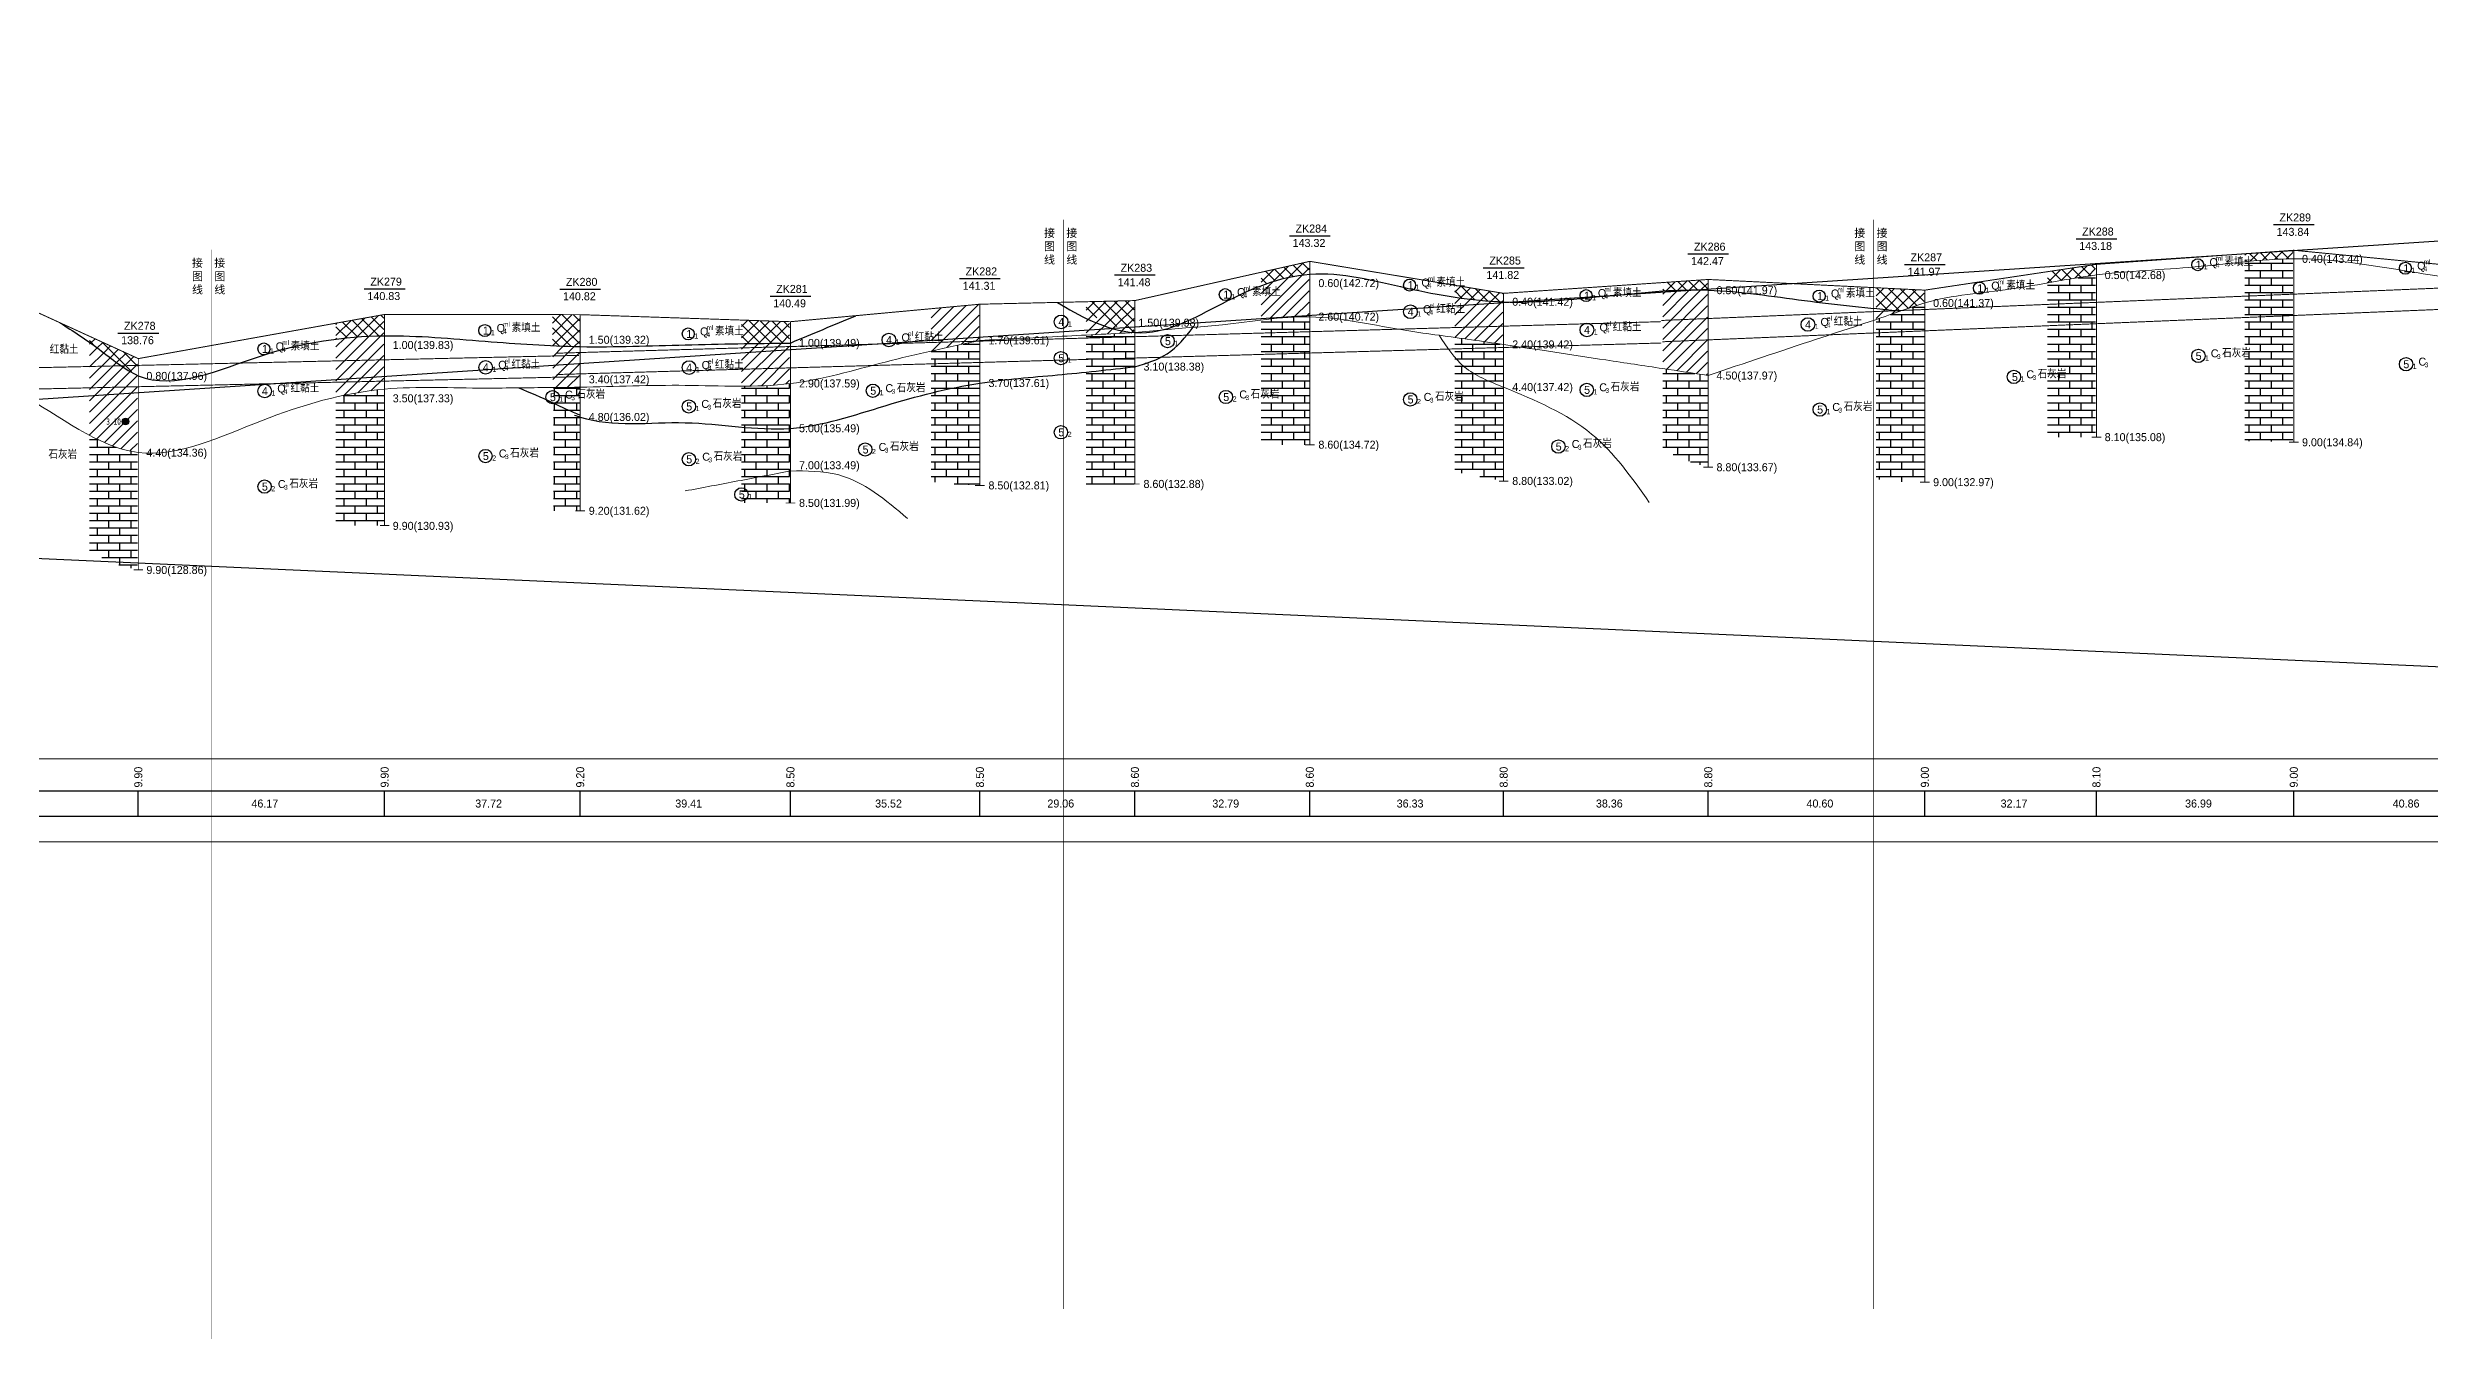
# Model space of a CAD drawing. Header units: inches. Extents: x -205 to 12199, y -11610 to -150.
# Drawn here: x 3138 to 3882, y -9438 to -9034 of the extents above; entities that cross this region are included whole.
import ezdxf

# ---------------------------------------------------------------- set-up
doc = ezdxf.new("R2010")
doc.units = ezdxf.units.IN
doc.header["$MEASUREMENT"] = 0
for name, pattern in [('ACAD_ISO03W100', [30, 12, -18]), ('ACAD_ISO05W100', [34, 24, -3, 0.5, -3, 0.5, -3]), ('ACAD_ISO12W100', [21, 12, -3, 0, -3, 0, -3])]:
    doc.linetypes.add(name, pattern=pattern)
for name, color, linetype in [('GiCAD_PouMian', 7, 'Continuous'), ('GICAD_QUYANG', 7, 'Continuous'), ('地质-图框', 7, 'Continuous'), ('地质-地层符号', 3, 'Continuous'), ('地质-地层线', 7, 'Continuous'), ('地质-地面线', 7, 'Continuous'), ('地质-填充花纹', 4, 'Continuous'), ('地质-文字', 7, 'Continuous'), ('地质-标注栏', 7, 'Continuous'), ('地质-钻孔', 7, 'Continuous'), ('挡墙底', 7, 'Continuous'), ('管底', 7, 'Continuous'), ('红线', 1, 'ACAD_ISO05W100')]:
    doc.layers.add(name, color=color, linetype=linetype)
doc.styles.add('LZ_PMT_LINE', font='', dxfattribs={"height": 2})
doc.styles.get("Standard").update_dxf_attribs({"font": ''})
doc.styles.add('地层编号', font='Comfont.shx', dxfattribs={"width": 0.7, "height": 2.5, "bigfont": 'Hztxt12a.shx'})
doc.styles.add('层底标注', font='Comfont.shx', dxfattribs={"width": 0.7, "height": 2.5, "bigfont": 'Hztxt12a.shx'})
doc.styles.add('岩土名称', font='Comfont.shx', dxfattribs={"width": 0.7, "height": 2.5, "bigfont": 'Hztxt12a.shx'})
doc.styles.add('时代', font='Comfont.shx', dxfattribs={"width": 0.7, "height": 2.5, "bigfont": 'Hztxt12a.shx'})
doc.styles.add('标注栏数据', font='Comfont.shx', dxfattribs={"width": 0.7, "height": 2.5, "bigfont": 'Hztxt12a.shx'})
doc.styles.add('钻孔标注', font='Comfont.shx', dxfattribs={"width": 0.7, "height": 2.5, "bigfont": 'Hztxt12a.shx'})
doc.styles.get('LZ_PMT_LINE').set_extended_font_data('SimSun')
doc.styles.get('Standard').set_extended_font_data('SimSun')
doc.linetypes.add('bzhjcx', pattern='A,0.001,[2,XX1.shx,S=1,R=0,X=1,Y=0],-2', length=2.001)
doc.linetypes.add('swx', pattern='A,7,-1.5,["●",LZ_PMT_LINE,S=0.05,R=0,X=0,Y=0],-1.5', length=10)
pattern_1 = [(0, (-5883.593, -12402.1654), (0, 2.3), []), (90, (-5883.593, -12402.1654), (-3.5, 2.3), [2.3, -2.3])]
pattern_2 = [(45, (-5883.593, -12402.1654), (-1.76776695, 1.76776695), [])]
pattern_3 = [(45, (-5883.593, -12402.1654), (-1.76776695, 1.76776695), []), (135, (-5883.593, -12402.1654), (-1.76776695, -1.76776695), [])]
pattern_4 = [(0, (-5975.3691, -12402.1635), (0, 2.3), []), (90, (-5975.369, -12402.1635), (-3.5, 2.3), [2.3, -2.3])]
pattern_5 = [(45, (-5975.369, -12402.1635), (-1.76776695, 1.76776695), [])]
pattern_6 = [(45, (-5975.369, -12402.1635), (-1.76776695, 1.76776695), []), (135, (-5975.369, -12402.1635), (-1.76776695, -1.76776695), [])]
pattern_7 = [(0, (-6065.3691, -12402.1635), (0, 2.3), []), (90, (-6065.369, -12402.1635), (-3.5, 2.3), [2.3, -2.3])]
pattern_8 = [(45, (-6065.369, -12402.1635), (-1.76776695, 1.76776695), [])]
pattern_9 = [(45, (-6065.369, -12402.1635), (-1.76776695, 1.76776695), []), (135, (-6065.369, -12402.1635), (-1.76776695, -1.76776695), [])]

# ---------------------------------------------------------------- blocks, each defined once
blk = doc.blocks.new('gkqy_yuan.dwg不标')
at = {"layer": 'GiCAD_PouMian'}
h = blk.add_hatch(color=7, dxfattribs=at)
edge = h.paths.add_edge_path()
edge.add_arc((0, 0), 1, 0, 360)
at = {"layer": 'GICAD_QUYANG', "color": 7}
blk.add_circle((0, 0), 1, dxfattribs=at)

msp = doc.modelspace()

# ---------------------------------------------------------------- hatches: boundary and pattern name
at = {"layer": '地质-填充花纹', "linetype": 'Continuous'}
h = msp.add_hatch(dxfattribs=at)
h.set_pattern_fill('GKSTT', scale=0.5, style=0, pattern_type=2)
h.set_pattern_definition(pattern_9)
h.paths.add_polyline_path([(3839.3214, -9100.33283), (3833.63115, -9100.50558), (3828.64325, -9100.85059), (3824.3214, -9101.25181), (3824.3214, -9098.74693), (3839.3214, -9097.67643)])
h = msp.add_hatch(dxfattribs=at)
h.set_pattern_fill('GKSHY', scale=0.5, style=0, pattern_type=2)
h.set_pattern_definition(pattern_7)
h.paths.add_polyline_path([(3839.3214, -9157.64817), (3834.43952, -9157.4449), (3829.30025, -9157.34102), (3824.3214, -9157.2612), (3824.3214, -9101.25181), (3828.64325, -9100.85059), (3833.63115, -9100.50558), (3839.3214, -9100.33283)])
h = msp.add_hatch(dxfattribs=at)
h.set_pattern_fill('GKSTT', scale=0.5, style=0, pattern_type=2)
h.set_pattern_definition(pattern_6)
h.paths.add_polyline_path([(3531.90489, -9105.16753), (3523.27398, -9106.62977), (3518.49857, -9108.10682), (3516.90489, -9108.72882), (3516.90489, -9104.54854), (3531.90489, -9101.18129)])
h = msp.add_hatch(dxfattribs=at)
h.set_pattern_fill('GKNXT', scale=0.5, style=0, pattern_type=2)
h.set_pattern_definition(pattern_5)
h.paths.add_polyline_path([(3531.90489, -9118.46578), (3524.70358, -9118.67533), (3519.72431, -9119.1271), (3516.90489, -9119.46017), (3516.90489, -9108.72882), (3518.49857, -9108.10682), (3523.27398, -9106.62977), (3531.90489, -9105.16753)])
h = msp.add_hatch(dxfattribs=at)
h.set_pattern_fill('GKSTT', scale=0.5, style=0, pattern_type=2)
h.set_pattern_definition(pattern_9)
h.paths.add_polyline_path([(3656.39501, -9110.12574), (3647.41478, -9110.14474), (3642.42063, -9110.38355), (3642.42063, -9107.75596), (3656.39501, -9106.80883)])
h = msp.add_hatch(dxfattribs=at)
h.set_pattern_fill('GKSTT', scale=0.5, style=0, pattern_type=2)
h.set_pattern_definition(pattern_9)
h.paths.add_polyline_path([(3777.66811, -9105.42917), (3770.83565, -9106.44677), (3765.90756, -9107.29159), (3762.66811, -9107.86414), (3762.66811, -9104.35321), (3777.66811, -9102.09622)])
h = msp.add_hatch(dxfattribs=at)
h.set_pattern_fill('GKSHY', scale=0.5, style=0, pattern_type=2)
h.set_pattern_definition(pattern_7)
h.paths.add_polyline_path([(3777.66811, -9156.05861), (3762.66811, -9156.05861), (3762.66811, -9107.86414), (3765.90756, -9107.29159), (3770.83565, -9106.44677), (3777.66811, -9105.42917)])
h = msp.add_hatch(dxfattribs=at)
h.set_pattern_fill('GKNXT', scale=0.5, style=0, pattern_type=2)
h.set_pattern_definition(pattern_5)
h.paths.add_polyline_path([(3428.82881, -9125.91183), (3423.84047, -9126.97453), (3418.95286, -9128.02868), (3414.07038, -9129.10632), (3413.82881, -9129.16145), (3413.82881, -9115.93358), (3428.82881, -9114.54832)])
h = msp.add_hatch(dxfattribs=at)
h.set_pattern_fill('GKSTT', scale=0.5, style=0, pattern_type=2)
h.set_pattern_definition(pattern_6)
h.paths.add_polyline_path([(3477.26062, -9123.30597), (3469.93465, -9120.78728), (3465.40267, -9118.67525), (3462.26062, -9117.39794), (3462.26062, -9113.74877), (3477.26062, -9113.39776)])
h = msp.add_hatch(dxfattribs=at)
h.set_pattern_fill('GKSTT', scale=0.5, style=0, pattern_type=2)
h.set_pattern_definition(pattern_6)
h.paths.add_polyline_path([(3592.45966, -9111.08389), (3592.45966, -9113.77685), (3587.09128, -9113.45502), (3582.11745, -9112.94703), (3577.45966, -9112.30885), (3577.45966, -9108.60679)])
h = msp.add_hatch(dxfattribs=at)
h.set_pattern_fill('GKNXT', scale=0.5, style=0, pattern_type=2)
h.set_pattern_definition(pattern_5)
h.paths.add_polyline_path([(3582.11745, -9112.94703), (3587.09128, -9113.45502), (3592.45966, -9113.77685), (3592.45966, -9127.08837), (3587.37641, -9126.34016), (3582.42803, -9125.62351), (3577.47761, -9124.92116), (3577.45966, -9124.91868), (3577.45966, -9112.30885)])
h = msp.add_hatch(dxfattribs=at)
h.set_pattern_fill('GKNXT', scale=0.5, style=0, pattern_type=2)
h.set_pattern_definition(pattern_8)
h.paths.add_polyline_path([(3656.39501, -9136.75418), (3647.36463, -9135.3924), (3642.42063, -9134.64614), (3642.42063, -9110.38355), (3647.41478, -9110.14474), (3656.39501, -9110.12574)])
h = msp.add_hatch(dxfattribs=at)
h.set_pattern_fill('GKSTT', scale=0.5, style=0, pattern_type=2)
h.set_pattern_definition(pattern_9)
h.paths.add_polyline_path([(3724.05727, -9110.1129), (3724.05727, -9114.20896), (3716.78924, -9116.64373), (3711.56467, -9116.13184), (3709.05727, -9115.88149), (3709.05727, -9109.37393)])
h = msp.add_hatch(dxfattribs=at)
h.set_pattern_fill('GKSHY', scale=0.5, style=0, pattern_type=2)
h.set_pattern_definition(pattern_7)
h.paths.add_polyline_path([(3724.05727, -9170.12521), (3718.14941, -9170.12521), (3713.06069, -9169.64261), (3709.05727, -9169.15953), (3709.05727, -9119.31131), (3709.46333, -9119.17497), (3716.78924, -9116.64373), (3724.05727, -9114.20896)])
h = msp.add_hatch(dxfattribs=at)
h.set_pattern_fill('GKSTT', scale=0.5, style=0, pattern_type=2)
h.set_pattern_definition(pattern_3)
h.paths.add_polyline_path([(3242.85006, -9124.40473), (3233.97732, -9124.79435), (3229.00115, -9125.27857), (3227.85006, -9125.43666), (3227.85006, -9120.46174), (3242.85006, -9117.77192)])
h = msp.add_hatch(dxfattribs=at)
h.set_pattern_fill('GKSTT', scale=0.5, style=0, pattern_type=2)
h.set_pattern_definition(pattern_6)
h.paths.add_polyline_path([(3303.9467, -9117.79157), (3303.9467, -9127.78743), (3295.57203, -9127.76049), (3295.57203, -9117.78996)])
h = msp.add_hatch(dxfattribs=at)
h.set_pattern_fill('GKSTT', scale=0.5, style=0, pattern_type=2)
h.set_pattern_definition(pattern_6)
h.paths.add_polyline_path([(3369.63443, -9119.98348), (3369.63443, -9126.66176), (3362.03606, -9126.76017), (3357.03656, -9126.83055), (3354.63443, -9126.86828), (3354.63443, -9119.4811)])
h = msp.add_hatch(dxfattribs=at)
h.set_pattern_fill('GKNXT', scale=0.5, style=0, pattern_type=2)
h.set_pattern_definition(pattern_5)
h.paths.add_polyline_path([(3465.40267, -9118.67525), (3469.93465, -9120.78728), (3477.26062, -9123.30597), (3477.26062, -9123.40465), (3468.2753, -9123.86227), (3463.28177, -9124.1166), (3462.26062, -9124.16861), (3462.26062, -9117.39794)])
h = msp.add_hatch(dxfattribs=at)
h.set_pattern_fill('GKSHY', scale=0.5, style=0, pattern_type=2)
h.set_pattern_definition(pattern_4)
h.paths.add_polyline_path([(3531.90489, -9158.45851), (3516.90489, -9158.45851), (3516.90489, -9119.46017), (3519.72431, -9119.1271), (3524.70358, -9118.67533), (3531.90489, -9118.46578)])
h = msp.add_hatch(dxfattribs=at)
h.set_pattern_fill('GKNXT', scale=0.5, style=0, pattern_type=2)
h.set_pattern_definition(pattern_8)
h.paths.add_polyline_path([(3711.56467, -9116.13184), (3716.78924, -9116.64373), (3709.46333, -9119.17497), (3709.05727, -9119.31131), (3709.05727, -9115.88149)])
h = msp.add_hatch(dxfattribs=at)
h.set_pattern_fill('GKSTT', scale=0.5, style=0, pattern_type=2)
h.set_pattern_definition(pattern_3)
h.paths.add_polyline_path([(3165.89289, -9131.41266), (3165.89289, -9136.7031), (3157.84736, -9131.63855), (3153.88991, -9128.58269), (3150.89289, -9126.50464), (3150.89289, -9124.54357)])
h = msp.add_hatch(dxfattribs=at)
h.set_pattern_fill('GKNXT', scale=0.5, style=0, pattern_type=2)
h.set_pattern_definition(pattern_2)
h.paths.add_polyline_path([(3153.88991, -9128.58269), (3157.84736, -9131.63855), (3165.89289, -9136.7031), (3165.89289, -9160.80402), (3160.01265, -9159.47618), (3155.34746, -9157.6838), (3150.89289, -9155.50028), (3150.89289, -9126.50464)])
h = msp.add_hatch(dxfattribs=at)
h.set_pattern_fill('GKNXT', scale=0.5, style=0, pattern_type=2)
h.set_pattern_definition(pattern_2)
h.paths.add_polyline_path([(3242.85006, -9141.09501), (3233.33014, -9142.4119), (3228.43363, -9143.42223), (3227.85006, -9143.56701), (3227.85006, -9125.43666), (3229.00115, -9125.27857), (3233.97732, -9124.79435), (3242.85006, -9124.40473)])
h = msp.add_hatch(dxfattribs=at)
h.set_pattern_fill('GKNXT', scale=0.5, style=0, pattern_type=2)
h.set_pattern_definition(pattern_5)
h.paths.add_polyline_path([(3303.9467, -9127.78743), (3303.9467, -9140.46239), (3295.60906, -9140.48611), (3295.60906, -9127.76049)])
h = msp.add_hatch(dxfattribs=at)
h.set_pattern_fill('GKNXT', scale=0.5, style=0, pattern_type=2)
h.set_pattern_definition(pattern_5)
h.paths.add_polyline_path([(3369.63443, -9139.34603), (3362.03582, -9139.97957), (3357.0383, -9140.12943), (3354.63443, -9140.13475), (3354.63443, -9126.86828), (3357.03656, -9126.83055), (3362.03606, -9126.76017), (3369.63443, -9126.66176)])
h = msp.add_hatch(dxfattribs=at)
h.set_pattern_fill('GKSHY', scale=0.5, style=0, pattern_type=2)
h.set_pattern_definition(pattern_4)
h.paths.add_polyline_path([(3428.82881, -9139.23505), (3423.70402, -9140.11954), (3418.80624, -9141.12455), (3413.93677, -9142.25899), (3413.82881, -9142.28676), (3413.82881, -9129.16145), (3414.07038, -9129.10632), (3418.95286, -9128.02868), (3423.84047, -9126.97453), (3428.82881, -9125.91183)])
h = msp.add_hatch(dxfattribs=at)
h.set_pattern_fill('GKSHY', scale=0.5, style=0, pattern_type=2)
h.set_pattern_definition(pattern_4)
h.paths.add_polyline_path([(3477.26062, -9134.08654), (3468.21657, -9135.098), (3463.24543, -9135.63437), (3462.26062, -9135.73573), (3462.26062, -9124.16861), (3463.28177, -9124.1166), (3468.2753, -9123.86227), (3477.26062, -9123.40465)])
h = msp.add_hatch(dxfattribs=at)
h.set_pattern_fill('GKSHY', scale=0.5, style=0, pattern_type=2)
h.set_pattern_definition(pattern_4)
h.paths.add_polyline_path([(3577.47761, -9124.92116), (3582.42803, -9125.62351), (3587.37641, -9126.34016), (3592.45966, -9127.08837), (3592.45966, -9140.25759), (3586.51454, -9135.47961), (3582.6172, -9132.34739), (3577.45966, -9128.20239), (3577.45966, -9124.91868)])
h = msp.add_hatch(dxfattribs=at)
h.set_pattern_fill('GKSHY', scale=0.5, style=0, pattern_type=2)
h.set_pattern_definition(pattern_4)
h.paths.add_polyline_path([(3582.6172, -9132.34739), (3586.51454, -9135.47961), (3592.45966, -9140.25759), (3592.45966, -9169.74355), (3587.66301, -9168.81711), (3582.61653, -9167.85451), (3577.57038, -9166.91611), (3577.45966, -9166.89632), (3577.45966, -9128.20239)])
h = msp.add_hatch(dxfattribs=at)
h.set_pattern_fill('GKSHY', scale=0.5, style=0, pattern_type=2)
h.set_pattern_definition(pattern_4)
h.paths.add_polyline_path([(3477.26062, -9170.72525), (3462.26062, -9170.72525), (3462.26062, -9135.73573), (3463.24543, -9135.63437), (3468.21657, -9135.098), (3477.26062, -9134.08654)])
h = msp.add_hatch(dxfattribs=at)
h.set_pattern_fill('GKSHY', scale=0.5, style=0, pattern_type=2)
h.set_pattern_definition(pattern_7)
h.paths.add_polyline_path([(3647.36463, -9135.3924), (3656.39501, -9136.75418), (3656.39501, -9165.38265), (3651.21971, -9163.81149), (3645.92197, -9161.59173), (3642.42063, -9160.00561), (3642.42063, -9134.64614)])
h = msp.add_hatch(dxfattribs=at)
h.set_pattern_fill('GKSHY', scale=0.5, style=0, pattern_type=2)
h.set_pattern_definition(pattern_1)
h.paths.add_polyline_path([(3242.85006, -9183.72709), (3227.85006, -9183.72709), (3227.85006, -9143.56701), (3228.43363, -9143.42223), (3233.33014, -9142.4119), (3242.85006, -9141.09501)])
h = msp.add_hatch(dxfattribs=at)
h.set_pattern_fill('GKSHY', scale=0.5, style=0, pattern_type=2)
h.set_pattern_definition(pattern_4)
h.paths.add_polyline_path([(3303.9467, -9149.70343), (3295.82606, -9149.16374), (3295.82606, -9140.48611), (3303.9467, -9140.46239)])
h = msp.add_hatch(dxfattribs=at)
h.set_pattern_fill('GKSHY', scale=0.5, style=0, pattern_type=2)
h.set_pattern_definition(pattern_4)
h.paths.add_polyline_path([(3369.63443, -9153.32826), (3361.96572, -9153.42253), (3356.97519, -9153.12051), (3354.63443, -9152.91125), (3354.63443, -9140.13475), (3357.0383, -9140.12943), (3362.03582, -9139.97957), (3369.63443, -9139.34603)])
h = msp.add_hatch(dxfattribs=at)
h.set_pattern_fill('GKSHY', scale=0.5, style=0, pattern_type=2)
h.set_pattern_definition(pattern_4)
h.paths.add_polyline_path([(3428.82881, -9171.17577), (3421.67808, -9170.71433), (3414.27971, -9170.05852), (3413.82881, -9170.02218), (3413.82881, -9142.28676), (3413.93677, -9142.25899), (3418.80624, -9141.12455), (3423.70402, -9140.11954), (3428.82881, -9139.23505)])
h = msp.add_hatch(dxfattribs=at)
h.set_pattern_fill('GKSHY', scale=0.5, style=0, pattern_type=2)
h.set_pattern_definition(pattern_4)
h.paths.add_polyline_path([(3303.9467, -9149.70343), (3303.9467, -9179.12517), (3295.86075, -9179.12517), (3295.86075, -9149.16374)])
h = msp.add_hatch(dxfattribs=at)
h.set_pattern_fill('GKSHY', scale=0.5, style=0, pattern_type=2)
h.set_pattern_definition(pattern_1)
h.paths.add_polyline_path([(3155.34746, -9157.6838), (3160.01265, -9159.47618), (3165.89289, -9160.80402), (3165.89289, -9197.47104), (3161.10144, -9196.39598), (3156.16614, -9194.42234), (3151.30095, -9191.89205), (3150.89289, -9191.65545), (3150.89289, -9155.50028)])
h = msp.add_hatch(dxfattribs=at)
h.set_pattern_fill('GKSHY', scale=0.5, style=0, pattern_type=2)
h.set_pattern_definition(pattern_4)
h.paths.add_polyline_path([(3356.97519, -9153.12051), (3361.96572, -9153.42253), (3369.63443, -9153.32826), (3369.63443, -9166.70596), (3363.28763, -9167.9105), (3358.37531, -9168.84279), (3354.63443, -9169.55276), (3354.63443, -9152.91125)])
h = msp.add_hatch(dxfattribs=at)
h.set_pattern_fill('GKSHY', scale=0.5, style=0, pattern_type=2)
h.set_pattern_definition(pattern_4)
h.paths.add_polyline_path([(3369.63443, -9176.65852), (3354.63443, -9176.65852), (3354.63443, -9169.55276), (3358.37531, -9168.84279), (3363.28763, -9167.9105), (3369.63443, -9166.70596)])

# ---------------------------------------------------------------- linework, layer by layer
at = {"layer": '地质-地层符号', "color": 7, "linetype": 'Continuous'}
for centre, major_axis in [((3809.55126, -9102.18061), (0, 1.875)), ((3563.34357, -9108.5607), (0, 1.875)), ((3741.37161, -9109.51744), (0, 1.875)), ((3874.42795, -9103.28056), (0, 1.875)), ((3505.74404, -9111.5274), (0, 1.875)), ((3563.59357, -9116.89403), (0, 2.125)), ((3618.47644, -9111.82714), (0, 1.875)), ((3691.28264, -9111.97814), (0, 1.875)), ((3274.40472, -9122.7646), (0, 1.875)), ((3337.95186, -9123.82737), (0, 1.875)), ((3454.456, -9120.06077), (0, 2.125)), ((3618.72644, -9122.54474), (0, 2.125)), ((3687.77362, -9120.8649), (0, 2.125)), ((3205.37781, -9128.50104), (0, 1.875)), ((3400.64291, -9125.69407), (0, 2.125)), ((3454.41434, -9131.3941), (0, 2.08333)), ((3487.73762, -9126.06921), (0, 2.08333)), ((3809.75959, -9130.68061), (0, 2.08333)), ((3274.65472, -9134.26049), (0, 2.125)), ((3338.20186, -9134.32737), (0, 2.125)), ((3752.12752, -9137.24179), (0, 2.08333)), ((3874.63629, -9133.28056), (0, 2.08333)), ((3205.62781, -9141.66771), (0, 2.125)), ((3295.57062, -9143.57925), (0, 2.08333)), ((3338.16019, -9146.49404), (0, 2.08333)), ((3395.66305, -9141.56504), (0, 2.08333)), ((3505.95238, -9143.5274), (0, 2.08333)), ((3563.5519, -9144.29984), (0, 2.08333)), ((3618.68477, -9141.2955), (0, 2.08333)), ((3454.41434, -9154.56077), (0, 2.08333)), ((3691.49097, -9147.44723), (0, 2.08333)), ((3274.61305, -9161.98016), (0, 2.08333)), ((3393.26255, -9159.93734), (0, 2.08333)), ((3609.81262, -9159.01894), (0, 2.08333)), ((3338.16019, -9162.99403), (0, 2.08333)), ((3205.58615, -9171.53872), (0, 2.08333)), ((3354.58212, -9173.98571), (0, 2.08333))]:
    msp.add_ellipse(centre, major_axis=major_axis, ratio=1, dxfattribs=at)
at = {"layer": '地质-地层线', "color": 7, "linetype": 'bzhjcx', "lineweight": 0}
for points, knots in [([(3656.64501, -9136.79188), (3667.91488, -9132.98446), (3687.95021, -9126.21571), (3710.56644, -9118.91705), (3730.30907, -9111.7739), (3751.25516, -9110.44116), (3779.04708, -9104.33082), (3808.77452, -9103.49398), (3840.68283, -9098.6421), (3873.61296, -9103.88966), (3906.23893, -9109.47667), (3937.31053, -9103.85351), (3962.17954, -9099.54257), (3977.25505, -9100.33921), (3982.42063, -9100.82204)], [0, 0, 0, 0, 35.678981727, 63.429300848, 71.357963454, 98.516723318, 125.675483181, 156.606048568, 187.536613955, 221.779961817, 256.02330968, 285.888306808, 315.753303936, 331.300129219, 331.300129219, 331.300129219, 331.300129219]), ([(2964.1967, -9142.33011), (2982.56801, -9141.19648), (3024.97833, -9135.20034), (3079.57851, -9113.27473), (3112.97522, -9135.10594), (3137.6551, -9145.90963), (3164.83608, -9168.99413), (3204.96391, -9149.6015), (3239.99387, -9139.33501), (3267.57444, -9140.95409), (3287.90829, -9140.58682), (3297.80456, -9140.57893), (3304.1967, -9140.48799)], [259.706679112, 259.706679112, 259.706679112, 259.706679112, 315.580443462, 389.093979328, 416.429316662, 430.09698533, 471.099991332, 510.831744166, 550.563497, 582.001279743, 592.480540657, 611.662289541, 611.662289541, 611.662289541, 611.662289541]), ([(3477.51062, -9123.39192), (3483.58266, -9122.8262), (3492.69072, -9121.97762), (3510.90068, -9120.51755), (3533.25237, -9116.40837), (3555.69979, -9122.00195), (3575.88974, -9124.66567), (3596.6555, -9127.67513), (3619.93545, -9131.24514), (3636.5056, -9133.75285), (3642.42063, -9134.64614)], [0, 0, 0, 0, 18.288838239, 27.433257358, 54.866514716, 85.452427508, 95.647731772, 116.0383403, 148.369336873, 166.315407442, 166.315407442, 166.315407442, 166.315407442]), ([(3302.42063, -9140.48611), (3303.01273, -9140.47769), (3314.55007, -9140.29917), (3336.97272, -9139.31381), (3369.28857, -9141.29153), (3399.4296, -9132.16117), (3419.19574, -9127.95944), (3429.07881, -9125.85857)], [611.662289541, 611.662289541, 611.662289541, 611.662289541, 613.439062486, 646.287816814, 679.136571142, 709.490004301, 739.843437461, 739.843437461, 739.843437461, 739.843437461])]:
    msp.add_open_spline(points, degree=3, knots=knots, dxfattribs=at)
at = {"layer": '地质-地层线', "color": 7, "lineweight": 25}
for points, knots in [([(3453.29471, -9113.95857), (3456.70765, -9116.01544), (3463.53354, -9120.12916), (3483.56938, -9126.39511), (3504.55376, -9113.58152), (3532.47452, -9101.72128), (3562.52333, -9110.00228), (3593.08988, -9115.26522), (3619.93268, -9112.31537), (3636.50834, -9110.89144), (3642.42063, -9110.38355)], [0, 0, 0, 0, 12.994210659, 25.988421319, 54.796709276, 83.604997232, 114.190909926, 144.776822619, 176.797020484, 194.550596275, 194.550596275, 194.550596275, 194.550596275]), ([(3642.42063, -9110.38355), (3647.1676, -9110.09535), (3661.96309, -9109.69506), (3686.7101, -9113.70638), (3706.76286, -9115.66461), (3716.78924, -9116.64373)], [194.550596275, 194.550596275, 194.550596275, 194.550596275, 208.817218348, 239.065439054, 269.31365976, 269.31365976, 269.31365976, 269.31365976]), ([(3141.63694, -9120.30491), (3145.75239, -9122.92688), (3153.9833, -9128.17082), (3172.1971, -9144.14552), (3205.3575, -9128.18428), (3240.35404, -9123.06714), (3274.00233, -9126.17435), (3294.31561, -9127.55939), (3304.1967, -9127.76237)], [0, 0, 0, 0, 14.787056269, 29.574112538, 68.55431832, 107.534524103, 139.016806593, 168.71968193, 168.71968193, 168.71968193, 168.71968193]), ([(3302.42063, -9127.76049), (3303.01258, -9127.77265), (3314.53352, -9127.9765), (3337.04803, -9127.07527), (3358.93896, -9126.79743), (3369.88443, -9126.65852)], [168.71968193, 168.71968193, 168.71968193, 168.71968193, 170.499089083, 203.347843411, 236.196597739, 236.196597739, 236.196597739, 236.196597739])]:
    msp.add_open_spline(points, degree=3, knots=knots, dxfattribs=at)
msp.add_spline([(3369.88443, -9126.65852), (3380.09036, -9122.38266), (3390.29628, -9118.10681)], degree=3, dxfattribs=at)
at = {"layer": '地质-地层线', "color": 7}
msp.add_spline([(3477.51062, -9134.05858), (3487.59927, -9130.01726), (3495.72537, -9121.74745)], degree=3, dxfattribs=at)
at = {"layer": '地质-地层线', "color": 7, "linetype": 'bzhjcx', "lineweight": 0}
msp.add_spline([(3429.07881, -9125.85857), (3453.29471, -9124.62524), (3477.51062, -9123.39192)], degree=3, dxfattribs=at)
at = {"layer": '地质-地层线', "color": 7, "lineweight": 0}
for points in [[(3572.52474, -9124.23628), (3580.39508, -9134.04936), (3592.70966, -9140.45851)], [(3592.70966, -9140.45851), (3620.19542, -9155.10704), (3638.21886, -9176.50155)], [(3337.04157, -9172.89165), (3353.463, -9169.77509), (3369.88443, -9166.65852)], [(3369.88443, -9166.65852), (3384.68253, -9167.79183), (3406.5076, -9181.50564)]]:
    msp.add_spline(points, degree=3, dxfattribs=at)
at = {"layer": '地质-地层线', "color": 7}
for points, knots in [([(3302.42063, -9149.16374), (3303.0094, -9149.388), (3313.81487, -9153.23292), (3337.28351, -9149.49764), (3369.22042, -9156.245), (3399.49878, -9145.85059), (3426.92293, -9138.6878), (3453.32671, -9136.78775), (3469.44932, -9134.9683), (3477.51062, -9134.05858)], [20.955607714, 20.955607714, 20.955607714, 20.955607714, 22.861259868, 55.752606558, 88.643953249, 119.073065667, 149.502178085, 173.853725769, 198.205273454, 198.205273454, 198.205273454, 198.205273454]), ([(3285.0152, -9140.6604), (3288.51945, -9142.13078), (3294.94374, -9144.8264), (3301.25386, -9148.04474), (3304.1967, -9149.16562)], [0, 0, 0, 0, 11.430629934, 20.955607714, 20.955607714, 20.955607714, 20.955607714])]:
    msp.add_open_spline(points, degree=3, knots=knots, dxfattribs=at)
at = {"layer": '地质-地层线', "color": 7, "linetype": 'bzhjcx', "lineweight": 0}
msp.add_open_spline([(3642.42063, -9134.64614), (3647.16191, -9135.36217), (3651.90346, -9136.07702), (3656.64501, -9136.79188)], degree=3, dxfattribs=at)
at = {"layer": '地质-地面线', "color": 0, "linetype": 'Continuous', "const_width": 0.3}
for points in [[(2964.1967, -9121.7506), (3092.62504, -9097.86045), (3166.14289, -9131.52714), (3243.10006, -9117.72709), (3304.1967, -9117.79184)], [(3642.42063, -9107.75596), (3656.64501, -9106.79188), (3724.30727, -9110.12521), (3777.91811, -9102.05861), (3839.5714, -9097.65858), (3907.6715, -9104.25851), (3966.94134, -9094.8586), (3982.42063, -9095.82489)], [(3297.31569, -9117.78996), (3304.1967, -9117.79184), (3369.88443, -9119.99185), (3429.07881, -9114.52524), (3477.51062, -9113.39191), (3532.15489, -9101.12517), (3592.70966, -9111.12517), (3642.42063, -9107.75596)]]:
    msp.add_lwpolyline(points, dxfattribs=at)
at = {"layer": '地质-标注栏', "color": 7, "linetype": 'Continuous', "const_width": 0.3}
for points in [[(2924.1967, -9256.59365), (3314.1967, -9256.59365)], [(3262.42063, -9256.59365), (3652.42063, -9256.59365)], [(3602.42092, -9256.59365), (3992.42092, -9256.59365)], [(2924.1967, -9282.59365), (3314.1967, -9282.59365)], [(3262.42063, -9282.59365), (3652.42063, -9282.59365)], [(3602.42092, -9282.59365), (3992.42092, -9282.59365)]]:
    msp.add_lwpolyline(points, dxfattribs=at)
at = {"layer": '地质-标注栏', "color": 7, "linetype": 'Continuous'}
for points in [[(2924.1967, -9266.59365), (3314.1967, -9266.59365)], [(3166.1426, -9274.59365), (3166.1426, -9266.59365)], [(3166.1426, -9274.59365), (3166.1426, -9266.59365)], [(3243.09978, -9274.59365), (3243.09978, -9266.59365)], [(3243.09978, -9274.59365), (3243.09978, -9266.59365)], [(3262.42063, -9266.59365), (3652.42063, -9266.59365)], [(3304.19642, -9274.59365), (3304.19642, -9266.59365)], [(3304.19642, -9274.59365), (3304.19642, -9266.59365)], [(3369.88415, -9274.59365), (3369.88415, -9266.59365)], [(3369.88415, -9274.59365), (3369.88415, -9266.59365)], [(3429.07852, -9274.59365), (3429.07852, -9266.59365)], [(3429.07852, -9274.59365), (3429.07852, -9266.59365)], [(3477.51033, -9274.59365), (3477.51033, -9266.59365)], [(3477.51033, -9274.59365), (3477.51033, -9266.59365)], [(3532.1546, -9274.59365), (3532.1546, -9266.59365)], [(3532.1546, -9274.59365), (3532.1546, -9266.59365)], [(3592.70938, -9274.59365), (3592.70938, -9266.59365)], [(3592.70938, -9274.59365), (3592.70938, -9266.59365)], [(3602.42092, -9266.59365), (3992.42092, -9266.59365)], [(3656.64501, -9274.59365), (3656.64501, -9266.59365)], [(3656.64501, -9274.59365), (3656.64501, -9266.59365)], [(3724.30727, -9274.59365), (3724.30727, -9266.59365)], [(3724.30727, -9274.59365), (3724.30727, -9266.59365)], [(3777.91811, -9274.59365), (3777.91811, -9266.59365)], [(3777.91811, -9274.59365), (3777.91811, -9266.59365)], [(3839.5714, -9274.59365), (3839.5714, -9266.59365)], [(3839.5714, -9274.59365), (3839.5714, -9266.59365)], [(2924.1967, -9274.59365), (3314.1967, -9274.59365)], [(3262.42063, -9274.59365), (3652.42063, -9274.59365)], [(3602.42092, -9274.59365), (3992.42092, -9274.59365)]]:
    msp.add_lwpolyline(points, dxfattribs=at)
at = {"layer": '地质-钻孔', "color": 7, "linetype": 'Continuous'}
for p, q in [((3525.79201, -9093.12522), (3538.5176, -9093.12522)), ((3833.20803, -9089.65867), (3845.93459, -9089.65867)), ((3650.28225, -9098.79197), (3663.00783, -9098.79197)), ((3771.55471, -9094.05857), (3784.28127, -9094.05857)), ((3422.71584, -9106.52512), (3435.4424, -9106.52512)), ((3471.14748, -9105.39182), (3483.87404, -9105.39182)), ((3586.3467, -9103.12522), (3599.07326, -9103.12522)), ((3717.94435, -9102.12522), (3730.66994, -9102.12522)), ((3236.73702, -9109.7272), (3249.46358, -9109.7272)), ((3297.834, -9109.79172), (3310.55959, -9109.79172)), ((3363.5215, -9111.99192), (3376.24709, -9111.99192)), ((3159.77999, -9123.52725), (3172.50558, -9123.52725))]:
    msp.add_line(p, q, dxfattribs=at)
at = {"layer": '地质-钻孔', "color": 7, "const_width": 0.3, "flags": 128}
for points in [[(3839.5714, -9097.65858), (3839.5714, -9157.65858)], [(3532.15489, -9101.12517), (3532.15489, -9158.45851)], [(3656.64501, -9106.79188), (3656.64501, -9165.45855)], [(3777.91811, -9102.0586), (3777.91811, -9156.05861)], [(3429.07881, -9114.52524), (3429.07881, -9171.1919)], [(3477.51062, -9113.39192), (3477.51062, -9170.72525)], [(3592.70966, -9111.12517), (3592.70966, -9169.79184)], [(3724.30727, -9110.12521), (3724.30727, -9170.12521)], [(3243.10006, -9117.72709), (3243.10006, -9183.72709)], [(3304.1967, -9117.79184), (3304.1967, -9179.12517)], [(3369.88443, -9119.99185), (3369.88443, -9176.65852)], [(3166.14289, -9131.52714), (3166.14289, -9197.52714)]]:
    msp.add_lwpolyline(points, dxfattribs=at)
at = {"layer": '地质-钻孔', "color": 7, "linetype": 'Continuous', "const_width": 0.3, "flags": 128}
for points in [[(3530.65489, -9158.45851), (3533.65489, -9158.45851)], [(3776.41811, -9156.05861), (3779.41811, -9156.05861)], [(3838.0714, -9157.65858), (3841.0714, -9157.65858)], [(3655.14501, -9165.45855), (3658.14501, -9165.45855)], [(3427.57881, -9171.1919), (3430.57881, -9171.1919)], [(3476.01062, -9170.72525), (3479.01062, -9170.72525)], [(3591.20966, -9169.79184), (3594.20966, -9169.79184)], [(3722.80727, -9170.12521), (3725.80727, -9170.12521)], [(3302.6967, -9179.12517), (3305.6967, -9179.12517)], [(3368.38443, -9176.65852), (3371.38443, -9176.65852)], [(3241.60006, -9183.72709), (3244.60006, -9183.72709)], [(3164.64289, -9197.52714), (3167.64289, -9197.52714)]]:
    msp.add_lwpolyline(points, dxfattribs=at)
at = {"layer": '挡墙底', "linetype": 'ACAD_ISO12W100', "const_width": 0.3}
for points in [[(3642.25518, -9126.26807), (3982.35522, -9112.10607)], [(3296.86278, -9136.50568), (3642.02601, -9126.64641)], [(2963.96531, -9144.90803), (3303.96545, -9137.18178)]]:
    msp.add_lwpolyline(points, dxfattribs=at)
at = {"layer": '管底'}
for points in [[(-198.22635, -9363.82566), (4802.01627, -9034.32052)], [(-93.03196, -9048.34204), (4879.15883, -9272.68595)]]:
    msp.add_lwpolyline(points, dxfattribs=at)
at = {"layer": '管底', "linetype": 'swx', "const_width": 0.3}
for points in [[(3641.97784, -9119.60784), (3982.07789, -9105.44585)], [(3296.67245, -9129.8424), (3641.83568, -9119.98313)], [(2963.81387, -9138.24375), (3303.81401, -9130.5175)]]:
    msp.add_lwpolyline(points, dxfattribs=at)
at = {"layer": '红线', "linetype": 'ACAD_ISO03W100', "ltscale": 0.4, "const_width": 0.2}
for points in [[(3455.10789, -9088.0887), (3455.10789, -9428.64053)], [(3708.25362, -9088.0887), (3708.25362, -9428.64053)], [(3188.90438, -9097.43476), (3188.90438, -9437.98659)]]:
    msp.add_lwpolyline(points, dxfattribs=at)

# ---------------------------------------------------------------- block references
at = {"layer": '地质-图框', "linetype": 'Continuous'}
msp.add_blockref('gkqy_yuan.dwg不标', (3162.14289, -9151.19381), dxfattribs=at)

# ---------------------------------------------------------------- texts
at = {"layer": '地质-图框', "color": 0, "linetype": 'Continuous', "width": 0.7}
msp.add_text('3.10', height=2, dxfattribs=at).set_placement((3156.13842, -9152.19381))
at = {"layer": '地质-地层符号', "color": 7, "linetype": 'Continuous'}
for s, height, style, p in [('Q', 2.5, '时代', (3813.23876, -9102.63061)), ('素填土', 2.5, '岩土名称', (3817.90543, -9102.63061)), ('1', 2.5, '地层编号', (3562.71857, -9109.8107)), ('Q', 2.5, '时代', (3567.03107, -9109.0107)), ('素填土', 2.5, '岩土名称', (3571.69773, -9109.0107)), ('Q', 2.5, '时代', (3745.05911, -9109.96744)), ('素填土', 2.5, '岩土名称', (3749.72578, -9109.96744)), ('1', 2.5, '地层编号', (3808.92626, -9103.43061)), ('1', 1.625, '地层编号', (3811.42626, -9103.63061)), ('1', 2.5, '地层编号', (3873.80295, -9104.53056)), ('1', 1.625, '地层编号', (3876.30295, -9104.73056)), ('Q', 2.5, '时代', (3878.11545, -9103.73056)), ('1', 2.5, '地层编号', (3505.11904, -9112.7774)), ('1', 1.625, '地层编号', (3507.61904, -9112.9774)), ('Q', 2.5, '时代', (3509.43154, -9111.9774)), ('素填土', 2.5, '岩土名称', (3514.09821, -9111.9774)), ('1', 1.625, '地层编号', (3565.21857, -9110.0107)), ('Q', 2.5, '时代', (3567.53107, -9117.34403)), ('红黏土', 2.5, '岩土名称', (3571.65607, -9117.34403)), ('1', 2.5, '地层编号', (3617.85144, -9113.07714)), ('1', 1.625, '地层编号', (3620.35144, -9113.27714)), ('Q', 2.5, '时代', (3622.16394, -9112.27714)), ('素填土', 2.5, '岩土名称', (3626.83061, -9112.27714)), ('1', 2.5, '地层编号', (3690.65764, -9113.22814)), ('1', 1.625, '地层编号', (3693.15764, -9113.42814)), ('Q', 2.5, '时代', (3694.97014, -9112.42814)), ('素填土', 2.5, '岩土名称', (3699.63681, -9112.42814)), ('1', 2.5, '地层编号', (3740.74661, -9110.76744)), ('1', 1.625, '地层编号', (3743.24661, -9110.96744)), ('1', 2.5, '地层编号', (3273.77972, -9124.0146)), ('1', 1.625, '地层编号', (3276.27972, -9124.2146)), ('Q', 2.5, '时代', (3278.09222, -9123.2146)), ('素填土', 2.5, '岩土名称', (3282.75889, -9123.2146)), ('1', 2.5, '地层编号', (3337.32686, -9125.07737)), ('Q', 2.5, '时代', (3341.63936, -9124.27737)), ('素填土', 2.5, '岩土名称', (3346.30602, -9124.27737)), ('4', 2.5, '地层编号', (3453.581, -9121.31077)), ('1', 1.625, '地层编号', (3456.581, -9121.51077)), ('4', 2.5, '地层编号', (3562.71857, -9118.14403)), ('1', 1.625, '地层编号', (3565.71857, -9118.34403)), ('4', 2.5, '地层编号', (3617.85144, -9123.79474)), ('1', 1.625, '地层编号', (3620.85144, -9123.99474)), ('Q', 2.5, '时代', (3622.66394, -9122.99474)), ('红黏土', 2.5, '岩土名称', (3626.78894, -9122.99474)), ('4', 2.5, '地层编号', (3686.89862, -9122.1149)), ('1', 1.625, '地层编号', (3689.89862, -9122.3149)), ('Q', 2.5, '时代', (3691.71112, -9121.3149)), ('红黏土', 2.5, '岩土名称', (3695.83612, -9121.3149)), ('红黏土', 2.5, '岩土名称', (3138.4528, -9130.01772)), ('1', 2.5, '地层编号', (3204.75281, -9129.75104)), ('1', 1.625, '地层编号', (3207.25281, -9129.95104)), ('Q', 2.5, '时代', (3209.06531, -9128.95104)), ('素填土', 2.5, '岩土名称', (3213.73198, -9128.95104)), ('1', 1.625, '地层编号', (3339.82686, -9125.27737)), ('4', 2.5, '地层编号', (3399.76791, -9126.94407)), ('1', 1.625, '地层编号', (3402.76791, -9127.14407)), ('Q', 2.5, '时代', (3404.58041, -9126.14407)), ('红黏土', 2.5, '岩土名称', (3408.70541, -9126.14407)), ('5', 2.5, '地层编号', (3453.581, -9132.6441)), ('5', 2.5, '地层编号', (3486.90429, -9127.31921)), ('1', 1.625, '地层编号', (3489.82095, -9127.51921)), ('5', 2.5, '地层编号', (3808.92626, -9131.93061)), ('C', 2.5, '时代', (3813.65543, -9131.13061)), ('石灰岩', 2.5, '岩土名称', (3817.19709, -9131.13061)), ('4', 2.5, '地层编号', (3273.77972, -9135.51049)), ('1', 1.625, '地层编号', (3276.77972, -9135.71049)), ('Q', 2.5, '时代', (3278.59222, -9134.71049)), ('红黏土', 2.5, '岩土名称', (3282.71722, -9134.71049)), ('4', 2.5, '地层编号', (3337.32686, -9135.57737)), ('1', 1.625, '地层编号', (3340.32686, -9135.77737)), ('Q', 2.5, '时代', (3342.13936, -9134.77737)), ('红黏土', 2.5, '岩土名称', (3346.26436, -9134.77737)), ('1', 1.625, '地层编号', (3456.49767, -9132.8441)), ('5', 2.5, '地层编号', (3751.51312, -9138.52595)), ('1', 1.625, '地层编号', (3754.21086, -9138.69179)), ('C', 2.5, '时代', (3756.02336, -9137.69179)), ('石灰岩', 2.5, '岩土名称', (3759.56502, -9137.69179)), ('1', 1.625, '地层编号', (3811.84293, -9132.13061)), ('5', 2.5, '地层编号', (3873.80295, -9134.53056)), ('1', 1.625, '地层编号', (3876.71962, -9134.73056)), ('C', 2.5, '时代', (3878.53212, -9133.73056)), ('4', 2.5, '地层编号', (3204.75281, -9142.91771)), ('1', 1.625, '地层编号', (3207.75281, -9143.11771)), ('Q', 2.5, '时代', (3209.56531, -9142.11771)), ('红黏土', 2.5, '岩土名称', (3213.69031, -9142.11771)), ('5', 2.5, '地层编号', (3294.73729, -9144.82925)), ('1', 1.625, '地层编号', (3297.65395, -9145.02925)), ('C', 2.5, '时代', (3299.46645, -9144.02925)), ('石灰岩', 2.5, '岩土名称', (3303.00812, -9144.02925)), ('5', 2.5, '地层编号', (3337.32686, -9147.74404)), ('C', 2.5, '时代', (3342.05602, -9146.94404)), ('石灰岩', 2.5, '岩土名称', (3345.59769, -9146.94404)), ('5', 2.5, '地层编号', (3394.82972, -9142.81504)), ('1', 1.625, '地层编号', (3397.74639, -9143.01504)), ('C', 2.5, '时代', (3399.55889, -9142.01504)), ('石灰岩', 2.5, '岩土名称', (3403.10055, -9142.01504)), ('5', 2.5, '地层编号', (3505.11904, -9144.7774)), ('2', 1.625, '地层编号', (3508.03571, -9144.9774)), ('C', 2.5, '时代', (3510.11904, -9143.9774)), ('石灰岩', 2.5, '岩土名称', (3513.66071, -9143.9774)), ('5', 2.5, '地层编号', (3562.71857, -9145.54984)), ('2', 1.625, '地层编号', (3565.63523, -9145.74984)), ('C', 2.5, '时代', (3567.71857, -9144.74984)), ('石灰岩', 2.5, '岩土名称', (3571.26023, -9144.74984)), ('5', 2.5, '地层编号', (3617.85144, -9142.5455)), ('1', 1.625, '地层编号', (3620.76811, -9142.7455)), ('C', 2.5, '时代', (3622.58061, -9141.7455)), ('石灰岩', 2.5, '岩土名称', (3626.12227, -9141.7455)), ('石灰岩', 2.5, '岩土名称', (3698.92847, -9147.89723)), ('1', 1.625, '地层编号', (3340.24352, -9147.94404)), ('5', 2.5, '地层编号', (3690.65764, -9148.69723)), ('1', 1.625, '地层编号', (3693.5743, -9148.89723)), ('C', 2.5, '时代', (3695.3868, -9147.89723)), ('石灰岩', 2.5, '岩土名称', (3138.05697, -9162.83905)), ('C', 2.5, '时代', (3278.77972, -9162.43016)), ('石灰岩', 2.5, '岩土名称', (3282.32139, -9162.43016)), ('5', 2.5, '地层编号', (3392.42922, -9161.18734)), ('2', 1.625, '地层编号', (3395.34588, -9161.38734)), ('C', 2.5, '时代', (3397.42922, -9160.38734)), ('石灰岩', 2.5, '岩土名称', (3400.97088, -9160.38734)), ('5', 2.5, '地层编号', (3453.581, -9155.81077)), ('2', 1.625, '地层编号', (3456.49767, -9156.01077)), ('5', 2.5, '地层编号', (3608.97929, -9160.26894)), ('2', 1.625, '地层编号', (3611.89596, -9160.46894)), ('C', 2.5, '时代', (3613.97929, -9159.46894)), ('石灰岩', 2.5, '岩土名称', (3617.52096, -9159.46894)), ('5', 2.5, '地层编号', (3273.77972, -9163.23016)), ('2', 1.625, '地层编号', (3276.69639, -9163.43016)), ('5', 2.5, '地层编号', (3337.32686, -9164.24403)), ('2', 1.625, '地层编号', (3340.24352, -9164.44403)), ('C', 2.5, '时代', (3342.32686, -9163.44403)), ('石灰岩', 2.5, '岩土名称', (3345.86852, -9163.44403)), ('5', 2.5, '地层编号', (3204.75281, -9172.78872)), ('2', 1.625, '地层编号', (3207.66948, -9172.98872)), ('C', 2.5, '时代', (3209.75281, -9171.98872)), ('石灰岩', 2.5, '岩土名称', (3213.29448, -9171.98872)), ('5', 2.5, '地层编号', (3353.74879, -9175.23571)), ('1', 1.625, '地层编号', (3356.66545, -9175.43571))]:
    msp.add_text(s, height=height, dxfattribs=dict(at, style=style)).set_placement(p)
at = {"layer": '地质-地层符号', "color": 7, "linetype": 'Continuous', "style": '时代', "width": 0.8}
for s, p in [('ml', (3815.27209, -9100.96394)), ('ml', (3880.14879, -9102.0639)), ('4', (3569.0644, -9109.5107)), ('ml', (3569.0644, -9107.34403)), ('ml', (3747.09245, -9108.30077)), ('4', (3815.27209, -9103.13061)), ('4', (3880.14879, -9104.23056)), ('4', (3511.46488, -9112.4774)), ('ml', (3511.46488, -9110.31073)), ('el', (3569.5644, -9115.67736)), ('4', (3624.19727, -9112.77714)), ('ml', (3624.19727, -9110.61047)), ('4', (3697.00347, -9112.92814)), ('ml', (3697.00347, -9110.76147)), ('4', (3747.09245, -9110.46744)), ('4', (3280.12555, -9123.7146)), ('ml', (3280.12555, -9121.54793)), ('ml', (3343.67269, -9122.6107)), ('el', (3406.61374, -9124.4774)), ('4', (3569.5644, -9117.84403)), ('4', (3624.69727, -9123.49474)), ('el', (3624.69727, -9121.32807)), ('4', (3693.74446, -9121.8149)), ('el', (3693.74446, -9119.64823)), ('4', (3211.09865, -9129.45104)), ('ml', (3211.09865, -9127.28437)), ('4', (3343.67269, -9124.77737)), ('4', (3406.61374, -9126.64407)), ('3', (3815.60543, -9131.63061)), ('4', (3280.62555, -9135.21049)), ('el', (3280.62555, -9133.04382)), ('4', (3344.17269, -9135.27737)), ('el', (3344.17269, -9133.1107)), ('3', (3757.97336, -9138.19179)), ('3', (3880.48212, -9134.23056)), ('4', (3211.59865, -9142.61771)), ('el', (3211.59865, -9140.45104)), ('3', (3301.41645, -9144.52925)), ('3', (3401.50889, -9142.51504)), ('3', (3512.06904, -9144.4774)), ('3', (3569.66857, -9145.24984)), ('3', (3624.53061, -9142.2455)), ('3', (3344.00602, -9147.44404)), ('3', (3697.3368, -9148.39723)), ('3', (3399.37922, -9160.88734)), ('3', (3615.92929, -9159.96894)), ('3', (3280.72972, -9162.93016)), ('3', (3344.27686, -9163.94403)), ('3', (3211.70281, -9172.48872))]:
    msp.add_text(s, height=1.5, dxfattribs=at).set_placement(p)
at = {"layer": '地质-文字', "color": 7, "linetype": 'Continuous', "style": '层底标注'}
for s, p in [('0.40(143.44)', (3842.1529, -9101.59726)), ('0.60(142.72)', (3534.84118, -9109.17609)), ('0.50(142.68)', (3780.49961, -9106.66395)), ('0.40(141.42)', (3595.39595, -9115.0107)), ('0.50(141.97)', (3659.22651, -9111.39723)), ('0.60(141.37)', (3726.88877, -9115.39723)), ('1.50(139.98)', (3478.60357, -9121.55496)), ('2.60(140.72)', (3534.84118, -9119.67736)), ('1.00(139.83)', (3245.6314, -9128.52244)), ('1.50(139.32)', (3306.88299, -9126.88327)), ('1.00(139.49)', (3372.57072, -9127.87738)), ('1.70(139.61)', (3431.7651, -9127.07743)), ('2.40(139.42)', (3595.39595, -9128.34403)), ('0.80(137.96)', (3168.67422, -9138.1844)), ('3.40(137.42)', (3306.88299, -9139.25209)), ('3.70(137.61)', (3431.7651, -9140.41076)), ('3.10(138.38)', (3480.19691, -9135.27744)), ('4.50(137.97)', (3659.22651, -9138.0639)), ('3.50(137.33)', (3245.6314, -9145.18911)), ('2.90(137.59)', (3372.57072, -9140.54404)), ('4.40(137.42)', (3595.39595, -9141.67736)), ('4.80(136.02)', (3306.88299, -9151.0107)), ('5.00(135.49)', (3372.57072, -9154.54404)), ('4.40(134.36)', (3168.67422, -9162.1844)), ('8.60(134.72)', (3534.84118, -9159.67737)), ('8.10(135.08)', (3780.49961, -9157.33062)), ('9.00(134.84)', (3842.1529, -9158.9306)), ('7.00(133.49)', (3372.57072, -9166.10193)), ('8.80(133.67)', (3659.22651, -9166.73056)), ('8.50(132.81)', (3431.7651, -9172.41076)), ('8.60(132.88)', (3480.19691, -9171.94411)), ('8.80(133.02)', (3595.39595, -9171.0107)), ('9.00(132.97)', (3726.88877, -9171.39723)), ('9.90(130.93)', (3245.6314, -9185.05101)), ('9.20(131.62)', (3306.88299, -9180.34403)), ('8.50(131.99)', (3372.57072, -9177.87738)), ('9.90(128.86)', (3168.67422, -9198.85106))]:
    msp.add_text(s, height=2.5, dxfattribs=at).set_placement(p)
at = {"layer": '地质-标注栏', "color": 7, "linetype": 'Continuous', "style": '标注栏数据'}
for s, p in [('9.90', (3167.3926, -9265.59365)), ('9.90', (3244.34978, -9265.59365)), ('9.20', (3305.44642, -9265.59365)), ('8.50', (3371.13415, -9265.59365)), ('8.50', (3430.32852, -9265.59365)), ('8.60', (3478.76033, -9265.59365)), ('8.60', (3533.4046, -9265.59365)), ('8.80', (3593.95938, -9265.59365)), ('8.80', (3657.89501, -9265.59365)), ('9.00', (3725.55727, -9265.59365)), ('8.10', (3779.16811, -9265.59365)), ('9.00', (3840.8214, -9265.59365))]:
    msp.add_text(s, height=2.5, rotation=90.0000025, dxfattribs=at).set_placement(p)
for s, p in [('46.17', (3201.4927, -9271.84365)), ('37.72', (3271.40764, -9271.84365)), ('39.41', (3333.91179, -9271.84365)), ('35.52', (3396.35284, -9271.84365)), ('29.06', (3450.16594, -9271.84365)), ('32.79', (3501.70398, -9271.84365)), ('36.33', (3559.3035, -9271.84365)), ('38.36', (3621.54856, -9271.84365)), ('40.60', (3687.34764, -9271.84365)), ('32.17', (3747.9842, -9271.84365)), ('36.99', (3805.61626, -9271.84365)), ('40.86', (3870.49296, -9271.84365))]:
    msp.add_text(s, height=2.5, dxfattribs=at).set_placement(p)
at = {"layer": '地质-钻孔', "color": 7, "linetype": 'Continuous', "style": '钻孔标注'}
for s, p in [('ZK284', (3527.68561, -9092.12517)), ('ZK288', (3773.44884, -9093.0586)), ('143.84', (3834.20827, -9093.15858)), ('ZK289', (3835.10213, -9088.65858)), ('143.32', (3526.79176, -9096.62517)), ('ZK285', (3588.24039, -9102.12517)), ('142.47', (3651.28188, -9102.29188)), ('ZK286', (3652.17573, -9097.79188)), ('ZK287', (3719.83799, -9101.12521)), ('143.18', (3772.55498, -9097.5586)), ('ZK279', (3238.63079, -9108.72709)), ('ZK280', (3299.72743, -9108.79184)), ('141.31', (3423.71568, -9110.02524)), ('ZK282', (3424.60953, -9105.52524)), ('141.48', (3472.14749, -9108.89192)), ('ZK283', (3473.04135, -9104.39192)), ('141.82', (3587.34653, -9106.62517)), ('141.97', (3718.94414, -9105.62521)), ('140.83', (3237.73693, -9113.22709)), ('140.82', (3298.83357, -9113.29184)), ('140.49', (3364.5213, -9115.49185)), ('ZK281', (3365.41516, -9110.99185)), ('ZK278', (3161.67361, -9122.52714)), ('138.76', (3160.77976, -9127.02714))]:
    msp.add_text(s, height=2.5, dxfattribs=at).set_placement(p)
at = {"layer": '红线', "char_height": 2.5, "attachment_point": 1}
for insert in [(3449.13186, -9091.03244), (3456.09718, -9091.03244), (3702.27759, -9091.03244), (3709.24291, -9091.03244), (3182.92835, -9100.3785), (3189.89367, -9100.3785)]:
    msp.add_mtext_dynamic_manual_height_columns('接图线', width=3.594619, gutter_width=12.5, heights=[0], dxfattribs=dict(at, insert=insert))

doc.saveas('drawing.dxf')
